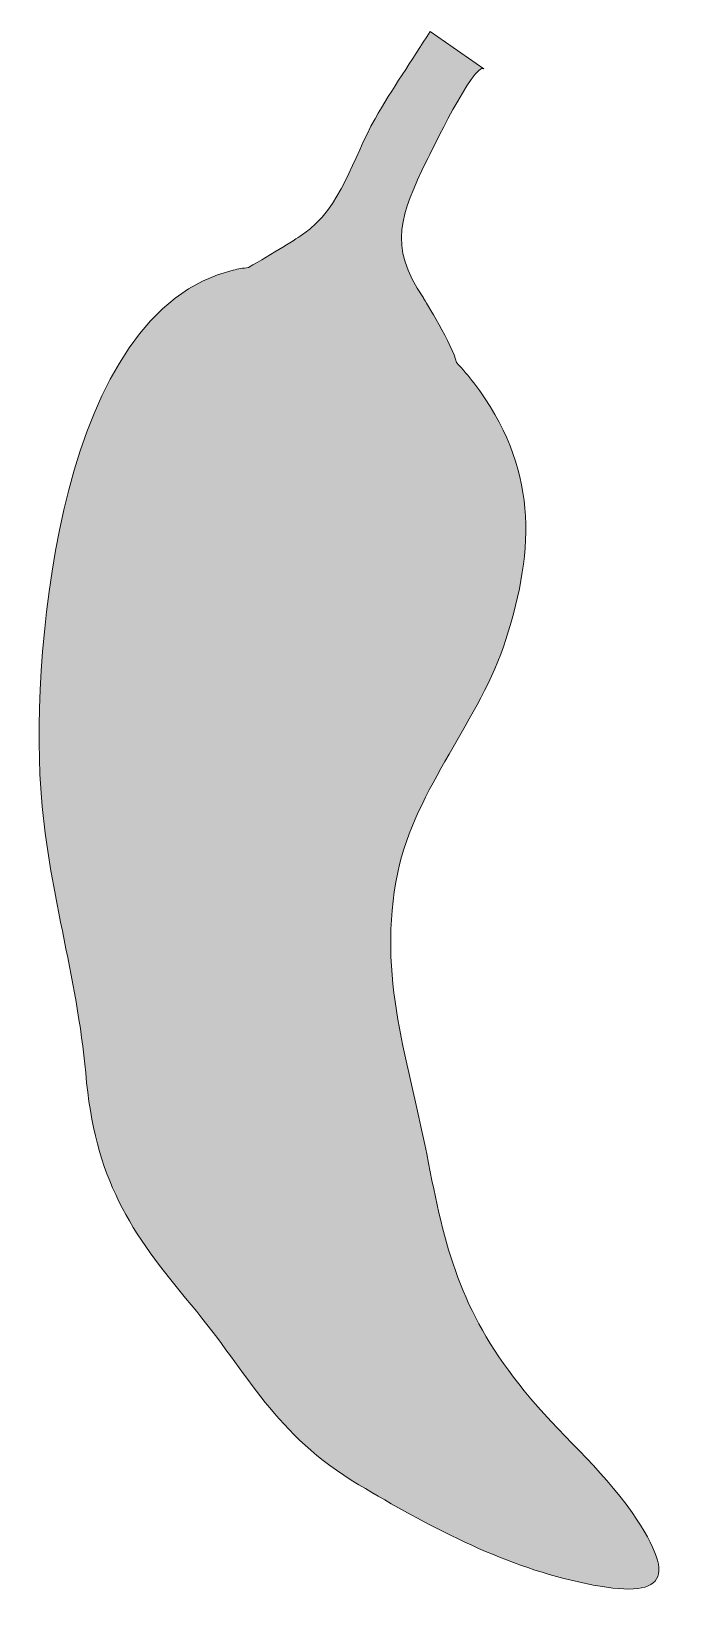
# Model space of a CAD drawing. Header units: inches. Extents: x -1 to 42, y -1 to 102.
import ezdxf

# ---------------------------------------------------------------- set-up
doc = ezdxf.new("R2010")
doc.units = ezdxf.units.IN
doc.header["$MEASUREMENT"] = 0
doc.layers.add('Layer 1', color=7, linetype='Continuous')

msp = doc.modelspace()

# ---------------------------------------------------------------- hatches: boundary and pattern name
at = {"layer": 'Layer 1', "true_color": 0xcc3427}
h = msp.add_hatch(color=22, dxfattribs=at)
h.dxf.hatch_style = 2
edge = h.paths.add_edge_path()
edge.add_spline(control_points=[(28.98, 99.16), (28.98, 99.16), (25.49, 101.6), (25.49, 101.6), (24.29, 99.71), (23, 97.84), (21.89, 95.9), (20.41, 93.31), (19.75, 90.14), (17.17, 88.35), (16.92, 88.17), (15.15, 87.06), (13.64, 86.2), (13.3, 86.16), (12.97, 86.1), (12.65, 86.03), (1.41, 83.35), (-0.51, 61.75), (0.1, 52.22), (0.5, 45.97), (2.49, 39.87), (3.03, 33.66), (3.63, 26.72), (5.91, 23.32), (9.91, 18.53), (13.76, 13.91), (15.29, 10.12), (20.84, 6.8), (25.29, 4.14), (30.04, 1.6), (35.14, 0.46), (40.58, -0.75), (41.87, 0.33), (38.64, 4.99), (36.63, 7.9), (33.84, 10.18), (31.62, 12.92), (27.66, 17.83), (26.56, 21.63), (25.38, 27.78), (24.15, 34.26), (21.95, 39.98), (23.37, 46.74), (24.53, 52.25), (28.77, 56.72), (30.42, 61.94), (32.33, 67.96), (32.51, 73.16), (28.33, 78.67), (28, 79.11), (27.61, 79.56), (27.2, 80), (26.95, 81.11), (25.13, 84.07), (25.04, 84.21), (22.68, 87.68), (23.59, 89.65), (25.25, 93.16), (25.48, 93.64), (28.35, 99.59), (28.98, 99.16)], knot_values=[0, 0, 0, 0, 1, 1, 1, 2, 2, 2, 3, 3, 3, 4, 4, 4, 5, 5, 5, 6, 6, 6, 7, 7, 7, 8, 8, 8, 9, 9, 9, 10, 10, 10, 11, 11, 11, 12, 12, 12, 13, 13, 13, 14, 14, 14, 15, 15, 15, 16, 16, 16, 17, 17, 17, 18, 18, 18, 19, 19, 19, 20, 20, 20, 20], degree=3, periodic=1)

# ---------------------------------------------------------------- linework, layer by layer
at = {"layer": 'Layer 1', "lineweight": 0}
msp.add_open_spline([(28.98, 99.16), (28.98, 99.16), (25.49, 101.6), (25.49, 101.6), (24.29, 99.71), (23, 97.84), (21.89, 95.9), (20.41, 93.31), (19.75, 90.14), (17.17, 88.35), (16.92, 88.17), (15.15, 87.06), (13.64, 86.2), (13.3, 86.16), (12.97, 86.1), (12.65, 86.03), (1.41, 83.35), (-0.51, 61.75), (0.1, 52.22), (0.5, 45.97), (2.49, 39.87), (3.03, 33.66), (3.63, 26.72), (5.91, 23.32), (9.91, 18.53), (13.76, 13.91), (15.29, 10.12), (20.84, 6.8), (25.29, 4.14), (30.04, 1.6), (35.14, 0.46), (40.58, -0.75), (41.87, 0.33), (38.64, 4.99), (36.63, 7.9), (33.84, 10.18), (31.62, 12.92), (27.66, 17.83), (26.56, 21.63), (25.38, 27.78), (24.15, 34.26), (21.95, 39.98), (23.37, 46.74), (24.53, 52.25), (28.77, 56.72), (30.42, 61.94), (32.33, 67.96), (32.51, 73.16), (28.33, 78.67), (28, 79.11), (27.61, 79.56), (27.2, 80), (26.95, 81.11), (25.13, 84.07), (25.04, 84.21), (22.68, 87.68), (23.59, 89.65), (25.25, 93.16), (25.48, 93.64), (28.35, 99.59), (28.98, 99.16)], degree=3, knots=[0, 0, 0, 0, 1, 1, 1, 2, 2, 2, 3, 3, 3, 4, 4, 4, 5, 5, 5, 6, 6, 6, 7, 7, 7, 8, 8, 8, 9, 9, 9, 10, 10, 10, 11, 11, 11, 12, 12, 12, 13, 13, 13, 14, 14, 14, 15, 15, 15, 16, 16, 16, 17, 17, 17, 18, 18, 18, 19, 19, 19, 20, 20, 20, 20], dxfattribs=at)

doc.saveas('drawing.dxf')
